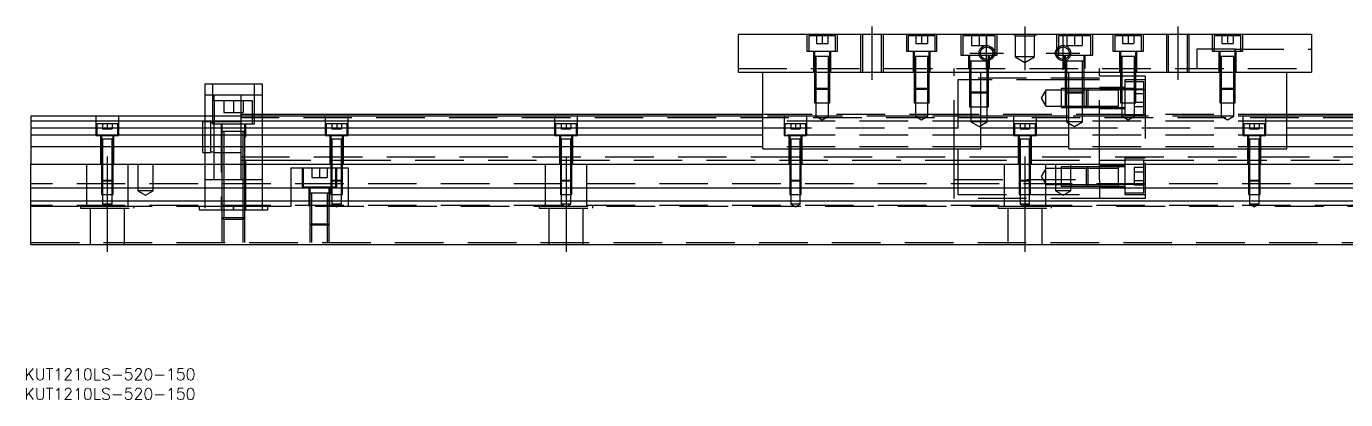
# Model space of a CAD drawing. Extents: x -12 to 700, y -263 to 102.
# Drawn here: x -1.2 to 343.9, y -263.2 to -165.6 of the extents above; entities that cross this region are included whole.
import ezdxf

# ---------------------------------------------------------------- set-up
doc = ezdxf.new("R2010")
doc.units = 0
doc.linetypes.add('CENTER', pattern=[50.8, 31.75, -6.35, 6.35, -6.35])
doc.linetypes.add('DASHED', pattern=[19.05, 12.7, -6.35])
doc.layers.get('0').update_dxf_attribs({"linetype": 'CONTINUOUS'})
doc.layers.add('CENTER', color=1, linetype='CENTER')
doc.styles.get("Standard").update_dxf_attribs({"font": 'txt.shx', "height": 3, "bigfont": 'bigfont.shx'})

# ---------------------------------------------------------------- blocks, each defined once
blk = doc.blocks.new('*U2')
at = {"color": 7, "linetype": 'CONTINUOUS'}
blk.add_text('KUT1210LS-520-150', height=3, dxfattribs=at).set_placement((-1.67, -263.16))
blk = doc.blocks.new('*U3')
at = {"color": 7, "linetype": 'CONTINUOUS'}
blk.add_text('KUT1210LS-520-150', height=3, dxfattribs=at).set_placement((-1.67, -258.05))

msp = doc.modelspace()

# ---------------------------------------------------------------- linework, layer by layer
at = {"color": 7, "linetype": 'CONTINUOUS'}
for p, q in [((185, -167.55), (335, -167.55)), ((185, -167.55), (185, -177.55)), ((335, -167.55), (335, -177.55)), ((185, -177.55), (335, -177.55)), ((191.5, -197.55), (191.5, -177.55)), ((248.5, -197.55), (248.5, -177.55)), ((271.5, -197.55), (271.5, -177.55)), ((328.5, -197.55), (328.5, -177.55)), ((45.5, -180.55), (45.5, -189.05)), ((45.5, -180.55), (60.5, -180.55)), ((60.5, -180.55), (60.5, -189.05)), ((191.5, -189.05), (0, -189.05)), ((0, -189.05), (0, -190.3)), ((191.5, -188.55), (60.5, -188.55)), ((271.5, -189.05), (248.5, -189.05)), ((465, -188.55), (328.5, -188.55)), ((520, -189.05), (328.5, -189.05)), ((191.5, -190.3), (0, -190.3)), ((0, -190.3), (0, -192.08)), ((0, -192.08), (191.5, -192.08)), ((0, -192.08), (0, -193.97)), ((271.5, -190.3), (248.5, -190.3)), ((248.5, -192.08), (271.5, -192.08)), ((520, -190.3), (328.5, -190.3)), ((328.5, -192.08), (520, -192.08)), ((191.5, -193.97), (0, -193.97)), ((0, -193.97), (0, -197.03)), ((271.5, -193.97), (248.5, -193.97)), ((520, -193.97), (328.5, -193.97)), ((0, -197.03), (0, -201.55)), ((191.5, -197.03), (0, -197.03)), ((191.5, -197.55), (248.5, -197.55)), ((271.5, -197.03), (248.5, -197.03)), ((271.5, -197.55), (328.5, -197.55)), ((520, -197.03), (328.5, -197.03)), ((0, -207.85), (0, -201.55)), ((0, -201.55), (520, -201.55)), ((520, -207.85), (0, -207.85)), ((0, -211.25), (0, -207.85)), ((520, -211.25), (0, -211.25)), ((0, -222.55), (0, -211.25)), ((0, -222.55), (520, -222.55))]:
    msp.add_line(p, q, dxfattribs=at)
at = {"color": 3, "linetype": 'DASHED'}
for p, q in [((203, -167.55), (203, -172.05)), ((210.5, -168.05), (203.5, -168.05)), ((203.5, -168.05), (203.5, -172.05)), ((205.5, -168.05), (205.5, -170.05)), ((207, -168.05), (207, -170.05)), ((208.5, -168.05), (208.5, -170.05)), ((210.5, -172.05), (210.5, -168.05)), ((211, -172.05), (211, -167.55)), ((217, -167.55), (217, -177.55)), ((217.5, -167.55), (217.5, -177.55)), ((222.5, -177.55), (222.5, -167.55)), ((223, -177.55), (223, -167.55)), ((229, -167.55), (229, -172.05)), ((236.5, -168.05), (229.5, -168.05)), ((229.5, -168.05), (229.5, -172.05)), ((231.5, -168.05), (231.5, -170.05)), ((233, -168.05), (233, -170.05)), ((234.5, -168.05), (234.5, -170.05)), ((236.5, -172.05), (236.5, -168.05)), ((237, -172.05), (237, -167.55)), ((243.25, -167.55), (243.25, -173.05)), ((252.25, -168.05), (243.75, -168.05)), ((243.75, -168.05), (243.75, -173.05)), ((246, -168.05), (246, -170.55)), ((248, -168.05), (248, -170.55)), ((250, -168.05), (250, -170.55)), ((252.25, -173.05), (252.25, -168.05)), ((252.75, -173.05), (252.75, -167.55)), ((257.5, -168.05), (257, -167.55)), ((257.5, -168.05), (257.5, -173.55)), ((257.5, -168.05), (262.5, -168.05)), ((262.5, -168.05), (263, -167.55)), ((262.5, -173.55), (262.5, -168.05)), ((268.25, -167.55), (268.25, -173.05)), ((277.25, -168.05), (268.75, -168.05)), ((268.75, -168.05), (268.75, -170.99)), ((271, -168.05), (271, -170.55)), ((273, -168.05), (273, -170.55)), ((275, -168.05), (275, -170.55)), ((277.25, -173.05), (277.25, -168.05)), ((277.75, -173.05), (277.75, -167.55)), ((283, -167.55), (283, -172.05)), ((290.5, -168.05), (283.5, -168.05)), ((283.5, -168.05), (283.5, -172.05)), ((285.5, -168.05), (285.5, -170.05)), ((287, -168.05), (287, -170.05)), ((288.5, -168.05), (288.5, -170.05)), ((290.5, -172.05), (290.5, -168.05)), ((291, -172.05), (291, -167.55)), ((297, -167.55), (297, -177.55)), ((297.5, -167.55), (297.5, -177.55)), ((302.5, -177.55), (302.5, -167.55)), ((303, -177.55), (303, -167.55)), ((309, -167.55), (309, -172.05)), ((316.5, -168.05), (309.5, -168.05)), ((309.5, -168.05), (309.5, -172.05)), ((311.5, -168.05), (311.5, -170.05)), ((313, -168.05), (313, -170.05)), ((314.5, -168.05), (314.5, -170.05)), ((316.5, -172.05), (316.5, -168.05)), ((317, -172.05), (317, -167.55)), ((203, -172.05), (211, -172.05)), ((204.75, -172.05), (204.75, -177.55)), ((205, -172.05), (205, -173.45)), ((205.5, -170.05), (207, -170.05)), ((207, -170.05), (208.5, -170.05)), ((209, -173.45), (209, -172.05)), ((209.25, -177.55), (209.25, -172.05)), ((229, -172.05), (237, -172.05)), ((230.75, -172.05), (230.75, -177.55)), ((231, -172.05), (231, -173.45)), ((231.5, -170.05), (233, -170.05)), ((233, -170.05), (234.5, -170.05)), ((235, -173.45), (235, -172.05)), ((235.25, -177.55), (235.25, -172.05)), ((246, -170.55), (248, -170.55)), ((248, -170.55), (250, -170.55)), ((268.75, -170.99), (268.75, -171.47)), ((268.75, -171.47), (268.75, -173.05)), ((271, -170.55), (273, -170.55)), ((273, -170.55), (275, -170.55)), ((283, -172.05), (291, -172.05)), ((284.75, -172.05), (284.75, -177.55)), ((285, -172.05), (285, -173.45)), ((285.5, -170.05), (287, -170.05)), ((287, -170.05), (288.5, -170.05)), ((289, -173.45), (289, -172.05)), ((289.25, -177.55), (289.25, -172.05)), ((305, -171.55), (305, -176.55)), ((315, -171.55), (305, -171.55)), ((309, -172.05), (317, -172.05)), ((310.75, -172.05), (310.75, -177.55)), ((311, -172.05), (311, -173.45)), ((311.5, -170.05), (313, -170.05)), ((313, -170.05), (314.5, -170.05)), ((315, -171.55), (335, -171.55)), ((315, -172.05), (315, -171.55)), ((315, -171.55), (315, -172.05)), ((315, -173.45), (315, -172.05)), ((315.25, -177.55), (315.25, -172.05)), ((205, -173.44), (205, -173.45)), ((209, -173.45), (205, -173.45)), ((205, -173.45), (205, -177.55)), ((205, -173.45), (205, -173.46)), ((205.35, -173.45), (205.35, -177.55)), ((208.65, -177.55), (208.65, -173.45)), ((209, -177.55), (209, -173.45)), ((231, -173.44), (231, -173.45)), ((231, -173.45), (231.22, -173.45)), ((231.22, -173.45), (231, -173.45)), ((231, -173.45), (231, -173.46)), ((231, -173.45), (231, -177.55)), ((234.78, -173.45), (231.22, -173.45)), ((231.35, -173.45), (231.35, -177.55)), ((234.65, -177.55), (234.65, -173.45)), ((234.78, -173.45), (235, -173.45)), ((235, -173.45), (234.78, -173.45)), ((235, -173.45), (235, -173.44)), ((235, -173.46), (235, -173.45)), ((235, -177.55), (235, -173.45)), ((243.25, -173.05), (252.75, -173.05)), ((245.25, -173.05), (245.25, -176.55)), ((245.5, -173.05), (245.5, -174.65)), ((245.5, -174.65), (245.76, -174.65)), ((245.76, -174.65), (245.5, -174.65)), ((245.5, -174.65), (245.5, -174.66)), ((245.5, -174.65), (245.5, -174.65)), ((245.5, -174.65), (245.5, -176.55)), ((250.01, -174.65), (245.76, -174.65)), ((245.9, -174.65), (245.9, -176.55)), ((250.24, -174.65), (250.01, -174.65)), ((250.1, -176.55), (250.1, -174.65)), ((250.24, -174.65), (250.5, -174.65)), ((250.5, -174.65), (250.24, -174.65)), ((250.5, -174.12), (250.5, -173.05)), ((250.5, -174.49), (250.5, -174.12)), ((250.5, -174.65), (250.5, -174.49)), ((250.5, -174.66), (250.5, -174.65)), ((250.5, -176.55), (250.5, -174.65)), ((250.5, -174.65), (250.5, -174.65)), ((250.75, -176.55), (250.75, -173.05)), ((262.5, -173.55), (257.5, -173.55)), ((257.5, -173.55), (260, -174.99)), ((260, -174.99), (262.5, -173.55)), ((268.25, -173.05), (277.75, -173.05)), ((270.25, -173.05), (270.25, -176.55)), ((270.5, -173.05), (270.5, -174.12)), ((270.5, -174.12), (270.5, -174.49)), ((270.5, -174.49), (270.5, -174.65)), ((270.5, -174.65), (270.76, -174.65)), ((270.76, -174.65), (270.5, -174.65)), ((270.5, -174.65), (270.5, -174.66)), ((270.5, -174.65), (270.5, -174.65)), ((270.5, -174.65), (270.5, -176.55)), ((275.24, -174.65), (270.76, -174.65)), ((270.9, -174.65), (270.9, -176.55)), ((275.1, -176.55), (275.1, -174.65)), ((275.24, -174.65), (275.5, -174.65)), ((275.5, -174.65), (275.24, -174.65)), ((275.5, -174.65), (275.5, -173.05)), ((275.5, -174.66), (275.5, -174.65)), ((275.5, -176.55), (275.5, -174.65)), ((275.5, -174.65), (275.5, -174.65)), ((275.75, -176.55), (275.75, -173.05)), ((285, -173.44), (285, -173.45)), ((285, -173.45), (285.22, -173.45)), ((285.22, -173.45), (285, -173.45)), ((285, -173.45), (285, -173.46)), ((285, -173.45), (285, -177.55)), ((288.78, -173.45), (285.22, -173.45)), ((285.35, -173.45), (285.35, -177.55)), ((288.65, -177.55), (288.65, -173.45)), ((288.78, -173.45), (289, -173.45)), ((289, -173.45), (288.78, -173.45)), ((289, -173.45), (289, -173.44)), ((289, -173.46), (289, -173.45)), ((289, -177.55), (289, -173.45)), ((311, -173.44), (311, -173.45)), ((311, -173.45), (311.22, -173.45)), ((311.22, -173.45), (311, -173.45)), ((311, -173.45), (311, -173.46)), ((311, -173.45), (311, -177.55)), ((314.78, -173.45), (311.22, -173.45)), ((311.35, -173.45), (311.35, -177.55)), ((314.65, -177.55), (314.65, -173.45)), ((314.78, -173.45), (315, -173.45)), ((315, -173.45), (314.78, -173.45)), ((315, -173.45), (315, -173.44)), ((315, -173.46), (315, -173.45)), ((315, -177.55), (315, -173.45)), ((185, -176.55), (335, -176.55)), ((205, -177.55), (205, -181.7)), ((205, -177.55), (205, -181.7)), ((205.35, -177.55), (205.35, -182.05)), ((208.65, -182.05), (208.65, -177.55)), ((209, -181.7), (209, -177.55)), ((209, -181.7), (209, -177.55)), ((231, -177.55), (231, -181.7)), ((231, -177.55), (231, -181.7)), ((231.35, -177.55), (231.35, -182.05)), ((234.65, -182.05), (234.65, -177.55)), ((235, -181.7), (235, -177.55)), ((235, -181.7), (235, -177.55)), ((241.5, -177.55), (241.5, -176.55)), ((241.5, -197.55), (241.5, -177.55)), ((279.5, -179.05), (241.5, -179.05)), ((245.5, -176.55), (245.5, -177.55)), ((245.5, -176.55), (245.5, -177.55)), ((245.5, -177.55), (245.5, -182.65)), ((245.5, -177.55), (245.5, -182.65)), ((245.9, -176.55), (245.9, -177.55)), ((245.9, -177.55), (245.9, -183.05)), ((250.1, -177.55), (250.1, -176.55)), ((250.1, -183.05), (250.1, -177.55)), ((250.5, -177.55), (250.5, -176.55)), ((250.5, -177.55), (250.5, -176.55)), ((250.5, -182.65), (250.5, -177.55)), ((250.5, -182.65), (250.5, -177.55)), ((270.5, -176.55), (270.5, -177.55)), ((270.5, -176.55), (270.5, -177.55)), ((270.5, -177.55), (270.5, -182.65)), ((270.5, -177.55), (270.5, -182.65)), ((270.9, -176.55), (270.9, -177.55)), ((270.9, -177.55), (270.9, -183.05)), ((275.1, -177.55), (275.1, -176.55)), ((275.1, -183.05), (275.1, -177.55)), ((275.5, -177.55), (275.5, -176.55)), ((275.5, -177.55), (275.5, -176.55)), ((275.5, -182.65), (275.5, -177.55)), ((275.5, -182.65), (275.5, -177.55)), ((279.5, -177.55), (279.5, -176.55)), ((279.5, -197.55), (279.5, -177.55)), ((285, -178.55), (279.5, -178.55)), ((285, -177.55), (285, -181.7)), ((285, -177.55), (285, -181.7)), ((285.35, -178.55), (285, -178.55)), ((285.35, -177.55), (285.35, -182.05)), ((288.65, -178.55), (285.35, -178.55)), ((288.65, -182.05), (288.65, -177.55)), ((289, -178.55), (288.65, -178.55)), ((289, -181.7), (289, -177.55)), ((289, -181.7), (289, -177.55)), ((291.5, -178.55), (289, -178.55)), ((291.5, -178.55), (291.5, -182.18)), ((311, -177.55), (311, -181.7)), ((311, -177.55), (311, -181.7)), ((311.35, -177.55), (311.35, -182.05)), ((314.65, -182.05), (314.65, -177.55)), ((315, -181.7), (315, -177.55)), ((315, -181.7), (315, -177.55)), ((47.5, -180.55), (47.5, -191.05)), ((58.5, -191.05), (58.5, -180.55)), ((205, -181.7), (209, -181.7)), ((205, -181.7), (205, -185.55)), ((205, -181.7), (205.35, -182.05)), ((208.65, -182.05), (205.35, -182.05)), ((205.35, -182.05), (205.35, -185.55)), ((208.65, -182.05), (209, -181.7)), ((208.65, -185.55), (208.65, -182.05)), ((209, -185.55), (209, -181.7)), ((231, -181.7), (235, -181.7)), ((231, -181.7), (231, -185.55)), ((231, -181.7), (231.35, -182.05)), ((234.65, -182.05), (231.35, -182.05)), ((231.35, -182.05), (231.35, -185.55)), ((234.65, -182.05), (235, -181.7)), ((234.65, -185.55), (234.65, -182.05)), ((235, -185.55), (235, -181.7)), ((242.5, -179.55), (242.5, -197.55)), ((245.5, -179.55), (242.5, -179.55)), ((245.9, -179.55), (245.5, -179.55)), ((245.5, -182.65), (248.5, -182.65)), ((245.5, -182.65), (245.5, -186.55)), ((245.5, -182.65), (245.9, -183.05)), ((248.5, -179.55), (245.9, -179.55)), ((250.1, -179.55), (248.5, -179.55)), ((248.5, -182.65), (250.5, -182.65)), ((250.5, -179.55), (250.1, -179.55)), ((250.1, -183.05), (250.5, -182.65)), ((270.5, -179.55), (250.5, -179.55)), ((250.5, -186.55), (250.5, -182.65)), ((265.5, -182.2), (264.29, -184.3)), ((265.5, -186.4), (265.5, -182.2)), ((269.5, -182.2), (265.5, -182.2)), ((269.5, -181.8), (269.5, -186.8)), ((270.5, -181.8), (269.5, -181.8)), ((276.1, -182.2), (269.5, -182.2)), ((270.9, -179.55), (270.5, -179.55)), ((270.9, -181.8), (270.5, -181.8)), ((270.5, -182.65), (271.5, -182.65)), ((270.5, -182.65), (270.5, -186.55)), ((270.5, -182.65), (270.9, -183.05)), ((271.5, -179.55), (270.9, -179.55)), ((271.5, -181.8), (270.9, -181.8)), ((275.1, -179.55), (271.5, -179.55)), ((275.1, -181.8), (271.5, -181.8)), ((271.5, -182.65), (275.5, -182.65)), ((275.5, -179.55), (275.1, -179.55)), ((275.5, -181.8), (275.1, -181.8)), ((275.1, -183.05), (275.5, -182.65)), ((279.5, -179.55), (275.5, -179.55)), ((276.5, -181.8), (275.5, -181.8)), ((275.5, -186.55), (275.5, -182.65)), ((276.5, -181.8), (276.1, -182.2)), ((276.1, -186.4), (276.1, -182.2)), ((279.5, -182.2), (276.1, -182.2)), ((276.5, -181.8), (276.5, -186.8)), ((279.5, -181.8), (276.5, -181.8)), ((279.5, -181.8), (276.5, -181.8)), ((286.1, -181.55), (279.5, -181.55)), ((284.5, -181.8), (279.5, -181.8)), ((285, -182.18), (279.5, -182.18)), ((284.5, -182.2), (279.5, -182.2)), ((284.5, -182.2), (284.5, -181.8)), ((284.5, -182.06), (284.5, -181.8)), ((284.5, -181.8), (284.5, -182.06)), ((284.5, -182.06), (284.5, -181.8)), ((285, -181.8), (284.5, -181.8)), ((284.5, -184.15), (284.5, -182.06)), ((285, -181.7), (289, -181.7)), ((285, -181.7), (285, -185.55)), ((285, -181.7), (285.35, -182.05)), ((285.1, -181.8), (285, -181.8)), ((289, -182.18), (285, -182.18)), ((285.35, -181.8), (285.1, -181.8)), ((286.1, -181.8), (285.35, -181.8)), ((288.65, -182.05), (285.35, -182.05)), ((285.35, -182.05), (285.35, -185.55)), ((286.1, -179.55), (286.1, -189.05)), ((291.5, -179.55), (286.1, -179.55)), ((288.65, -180.05), (286.1, -180.05)), ((288.6, -181.99), (288.6, -183.15)), ((291.1, -181.99), (288.6, -181.99)), ((289, -180.05), (288.65, -180.05)), ((288.65, -182.05), (289, -181.7)), ((288.65, -185.55), (288.65, -182.05)), ((291.1, -180.05), (289, -180.05)), ((289, -185.55), (289, -181.7)), ((291.5, -182.18), (289, -182.18)), ((291.1, -188.55), (291.1, -180.05)), ((291.5, -182.18), (291.5, -207.85)), ((311, -181.7), (315, -181.7)), ((311, -181.7), (311, -185.55)), ((311, -181.7), (311.35, -182.05)), ((314.65, -182.05), (311.35, -182.05)), ((311.35, -182.05), (311.35, -185.55)), ((314.65, -182.05), (315, -181.7)), ((314.65, -185.55), (314.65, -182.05)), ((315, -185.55), (315, -181.7)), ((48, -183.55), (45.5, -183.55)), ((48, -185.05), (48, -183.55)), ((55, -183.55), (48, -183.55)), ((58, -185.05), (48, -185.05)), ((48, -185.05), (48, -189.05)), ((50.5, -185.05), (50.5, -188.05)), ((53, -185.05), (53, -188.05)), ((55, -185.05), (55, -183.55)), ((60.5, -183.55), (55, -183.55)), ((55, -189.05), (55, -185.05)), ((55.5, -185.05), (55.5, -188.05)), ((58, -189.05), (58, -185.05)), ((205, -185.55), (209, -185.55)), ((205.35, -185.55), (205.35, -189.05)), ((208.65, -189.05), (208.65, -185.55)), ((231, -185.55), (235, -185.55)), ((231.35, -185.55), (231.35, -189.05)), ((234.65, -189.05), (234.65, -185.55)), ((248.5, -183.05), (245.9, -183.05)), ((245.9, -183.05), (245.9, -186.55)), ((250.1, -183.05), (248.5, -183.05)), ((250.1, -186.55), (250.1, -183.05)), ((264.29, -184.3), (265.5, -186.4)), ((271.5, -183.05), (270.9, -183.05)), ((270.9, -183.05), (270.9, -186.55)), ((275.1, -183.05), (271.5, -183.05)), ((275.1, -186.55), (275.1, -183.05)), ((284.5, -186.54), (284.5, -184.15)), ((285, -185.55), (289, -185.55)), ((285.35, -185.55), (285.35, -189.05)), ((288.6, -183.15), (288.6, -185.45)), ((291.1, -183.15), (288.6, -183.15)), ((288.6, -185.45), (288.6, -186.61)), ((291.1, -185.45), (288.6, -185.45)), ((288.65, -189.05), (288.65, -185.55)), ((311, -185.55), (315, -185.55)), ((311.35, -185.55), (311.35, -189.05)), ((314.65, -189.05), (314.65, -185.55)), ((17, -189.05), (17, -194.05)), ((23, -194.05), (23, -189.05)), ((45.5, -189.05), (45.5, -201.55)), ((48, -189.05), (48, -191.05)), ((50.5, -188.05), (53, -188.05)), ((53, -188.05), (55.5, -188.05)), ((58, -188.55), (55, -188.55)), ((55, -191.05), (55, -189.05)), ((465, -189.43), (55, -189.43)), ((60.5, -188.55), (58, -188.55)), ((58, -191.05), (58, -189.05)), ((60.5, -189.05), (60.5, -201.55)), ((77, -189.05), (77, -194.05)), ((83, -194.05), (83, -189.05)), ((137, -189.05), (137, -194.05)), ((143, -194.05), (143, -189.05)), ((242.5, -188.55), (191.5, -188.55)), ((205.35, -189.05), (191.5, -189.05)), ((197, -189.05), (197, -194.05)), ((203, -194.05), (203, -189.05)), ((208.65, -189.05), (205.35, -189.05)), ((205.35, -189.05), (207, -190)), ((207, -190), (208.65, -189.05)), ((231.35, -189.05), (208.65, -189.05)), ((234.65, -189.05), (231.35, -189.05)), ((231.35, -189.05), (233, -190)), ((233, -190), (234.65, -189.05)), ((248.5, -189.05), (234.65, -189.05)), ((286.1, -188.55), (242.5, -188.55)), ((245.5, -186.55), (250.5, -186.55)), ((245.9, -186.55), (245.9, -190.55)), ((250.1, -190.55), (250.1, -186.55)), ((257, -189.05), (257, -194.05)), ((263, -194.05), (263, -189.05)), ((265.5, -186.4), (269.5, -186.4)), ((269.5, -186.4), (276.1, -186.4)), ((269.5, -186.8), (276.5, -186.8)), ((270.5, -186.55), (275.5, -186.55)), ((270.9, -186.55), (270.9, -190.55)), ((285.35, -189.05), (271.5, -189.05)), ((275.1, -190.55), (275.1, -186.55)), ((276.1, -186.4), (276.5, -186.8)), ((276.1, -186.4), (279.5, -186.4)), ((276.5, -186.8), (279.5, -186.8)), ((276.5, -186.8), (279.5, -186.8)), ((279.5, -186.4), (284.5, -186.4)), ((279.5, -186.8), (284.5, -186.8)), ((279.5, -187.05), (286.1, -187.05)), ((284.5, -186.8), (284.5, -186.4)), ((284.5, -186.8), (284.5, -186.54)), ((284.5, -186.8), (286.1, -186.8)), ((288.65, -189.05), (285.35, -189.05)), ((285.35, -189.05), (287, -190)), ((286.1, -188.55), (291.1, -188.55)), ((287, -190), (288.65, -189.05)), ((291.1, -186.61), (288.6, -186.61)), ((311.35, -189.05), (288.65, -189.05)), ((291.5, -188.55), (291.1, -188.55)), ((328.5, -188.55), (291.5, -188.55)), ((314.65, -189.05), (311.35, -189.05)), ((311.35, -189.05), (313, -190)), ((313, -190), (314.65, -189.05)), ((328.5, -189.05), (314.65, -189.05)), ((317, -189.05), (317, -194.05)), ((323, -194.05), (323, -189.05)), ((22.75, -191.05), (17.25, -191.05)), ((17.25, -191.05), (17.25, -194.05)), ((18.75, -191.05), (18.75, -192.35)), ((18.75, -192.35), (20, -192.35)), ((20, -191.05), (20, -192.35)), ((20, -192.35), (21.25, -192.35)), ((21.25, -191.05), (21.25, -192.35)), ((22.75, -194.05), (22.75, -191.05)), ((45, -194.55), (45, -190.55)), ((45.5, -190.55), (45, -190.55)), ((47.1, -190.55), (45.5, -190.55)), ((47.1, -194.55), (47.1, -190.55)), ((48, -190.75), (47.1, -190.75)), ((47.5, -191.05), (58.5, -191.05)), ((55, -190.55), (48, -190.55)), ((48, -194.55), (48, -191.05)), ((49.75, -191.05), (49.75, -213.55)), ((50, -191.05), (50, -193.05)), ((50, -193.04), (50, -193.05)), ((50, -193.05), (50.35, -193.05)), ((50.35, -193.05), (50, -193.05)), ((50, -193.05), (50, -201.55)), ((50, -193.05), (50, -193.06)), ((55.65, -193.05), (50.35, -193.05)), ((50.5, -193.05), (50.5, -201.55)), ((55, -193.05), (55, -191.05)), ((55, -194.55), (55, -193.05)), ((55.5, -201.55), (55.5, -193.05)), ((55.65, -193.05), (56, -193.05)), ((56, -193.05), (55.65, -193.05)), ((56, -193.05), (56, -191.05)), ((56, -193.05), (56, -193.04)), ((56, -201.55), (56, -193.05)), ((56, -193.06), (56, -193.05)), ((56.25, -213.55), (56.25, -191.05)), ((82.75, -191.05), (77.25, -191.05)), ((77.25, -191.05), (77.25, -194.05)), ((78.75, -191.05), (78.75, -192.35)), ((78.75, -192.35), (80, -192.35)), ((80, -191.05), (80, -192.35)), ((80, -192.35), (81.25, -192.35)), ((81.25, -191.05), (81.25, -192.35)), ((82.75, -194.05), (82.75, -191.05)), ((142.75, -191.05), (137.25, -191.05)), ((137.25, -191.05), (137.25, -194.05)), ((138.75, -191.05), (138.75, -192.35)), ((138.75, -192.35), (140, -192.35)), ((140, -191.05), (140, -192.35)), ((140, -192.35), (141.25, -192.35)), ((141.25, -191.05), (141.25, -192.35)), ((142.75, -194.05), (142.75, -191.05)), ((248.5, -190.3), (191.5, -190.3)), ((191.5, -192.08), (248.5, -192.08)), ((202.75, -191.05), (197.25, -191.05)), ((197.25, -191.05), (197.25, -194.05)), ((198.75, -191.05), (198.75, -192.35)), ((198.75, -192.35), (200, -192.35)), ((200, -191.05), (200, -192.35)), ((200, -192.35), (201.25, -192.35)), ((201.25, -191.05), (201.25, -192.35)), ((202.75, -194.05), (202.75, -191.05)), ((250.1, -190.55), (245.9, -190.55)), ((245.9, -190.55), (248, -191.76)), ((248, -191.76), (250.1, -190.55)), ((262.75, -191.05), (257.25, -191.05)), ((257.25, -191.05), (257.25, -194.05)), ((258.75, -191.05), (258.75, -192.35)), ((258.75, -192.35), (260, -192.35)), ((260, -191.05), (260, -192.35)), ((260, -192.35), (261.25, -192.35)), ((261.25, -191.05), (261.25, -192.35)), ((262.75, -194.05), (262.75, -191.05)), ((275.1, -190.55), (270.9, -190.55)), ((270.9, -190.55), (273, -191.76)), ((328.5, -190.3), (271.5, -190.3)), ((271.5, -192.08), (328.5, -192.08)), ((273, -191.76), (275.1, -190.55)), ((322.75, -191.05), (317.25, -191.05)), ((317.25, -191.05), (317.25, -194.05)), ((318.75, -191.05), (318.75, -192.35)), ((318.75, -192.35), (320, -192.35)), ((320, -191.05), (320, -192.35)), ((320, -192.35), (321.25, -192.35)), ((321.25, -191.05), (321.25, -192.35)), ((322.75, -194.05), (322.75, -191.05)), ((17, -194.05), (23, -194.05)), ((18.25, -194.05), (18.25, -201.55)), ((18.5, -194.05), (18.5, -195.05)), ((18.5, -195.04), (18.5, -195.05)), ((21.5, -195.05), (18.5, -195.05)), ((18.5, -195.05), (18.5, -195.06)), ((18.5, -195.05), (18.5, -201.55)), ((18.75, -195.05), (18.75, -201.55)), ((21.25, -201.55), (21.25, -195.05)), ((21.5, -195.05), (21.5, -194.05)), ((21.5, -201.55), (21.5, -195.05)), ((21.75, -201.55), (21.75, -194.05)), ((45, -198.55), (45, -194.55)), ((47.1, -198.55), (47.1, -194.55)), ((48, -201.55), (48, -194.55)), ((55, -201.55), (55, -194.55)), ((77, -194.05), (83, -194.05)), ((78.25, -194.05), (78.25, -201.55)), ((78.5, -194.05), (78.5, -195.05)), ((78.5, -195.04), (78.5, -195.05)), ((81.5, -195.05), (78.5, -195.05)), ((78.5, -195.05), (78.5, -195.06)), ((78.5, -195.05), (78.5, -201.55)), ((78.75, -195.05), (78.75, -201.55)), ((81.25, -201.55), (81.25, -195.05)), ((81.5, -195.05), (81.5, -194.05)), ((81.5, -201.55), (81.5, -195.05)), ((81.75, -201.55), (81.75, -194.05)), ((137, -194.05), (143, -194.05)), ((138.25, -194.05), (138.25, -201.55)), ((138.5, -194.05), (138.5, -195.05)), ((138.5, -195.04), (138.5, -195.05)), ((141.5, -195.05), (138.5, -195.05)), ((138.5, -195.05), (138.5, -195.06)), ((138.5, -195.05), (138.5, -201.55)), ((138.75, -195.05), (138.75, -201.55)), ((141.25, -201.55), (141.25, -195.05)), ((141.5, -195.05), (141.5, -194.05)), ((141.5, -201.55), (141.5, -195.05)), ((141.75, -201.55), (141.75, -194.05)), ((248.5, -193.97), (191.5, -193.97)), ((197, -194.05), (203, -194.05)), ((198.25, -194.05), (198.25, -201.55)), ((198.5, -194.05), (198.5, -195.05)), ((198.5, -195.04), (198.5, -195.05)), ((201.5, -195.05), (198.5, -195.05)), ((198.5, -195.05), (198.5, -195.06)), ((198.5, -195.05), (198.5, -201.55)), ((198.75, -195.05), (198.75, -201.55)), ((201.25, -201.55), (201.25, -195.05)), ((201.5, -195.05), (201.5, -194.05)), ((201.5, -201.55), (201.5, -195.05)), ((201.75, -201.55), (201.75, -194.05)), ((257, -194.05), (263, -194.05)), ((258.25, -194.05), (258.25, -201.55)), ((258.5, -194.05), (258.5, -195.05)), ((258.5, -195.04), (258.5, -195.05)), ((261.5, -195.05), (258.5, -195.05)), ((258.5, -195.05), (258.5, -195.06)), ((258.5, -195.05), (258.5, -201.55)), ((258.75, -195.05), (258.75, -201.55)), ((261.25, -201.55), (261.25, -195.05)), ((261.5, -195.05), (261.5, -194.05)), ((261.5, -201.55), (261.5, -195.05)), ((261.75, -201.55), (261.75, -194.05)), ((328.5, -193.97), (271.5, -193.97)), ((317, -194.05), (323, -194.05)), ((318.25, -194.05), (318.25, -201.55)), ((318.5, -194.05), (318.5, -195.05)), ((318.5, -195.04), (318.5, -195.05)), ((321.5, -195.05), (318.5, -195.05)), ((318.5, -195.05), (318.5, -195.06)), ((318.5, -195.05), (318.5, -201.55)), ((318.75, -195.05), (318.75, -201.55)), ((321.25, -201.55), (321.25, -195.05)), ((321.5, -195.05), (321.5, -194.05)), ((321.5, -201.55), (321.5, -195.05)), ((321.75, -201.55), (321.75, -194.05)), ((45, -198.55), (45.5, -198.55)), ((45.5, -198.55), (47.1, -198.55)), ((47.1, -198.35), (48, -198.35)), ((48, -198.55), (50, -198.55)), ((50, -198.55), (50.5, -198.55)), ((50.5, -198.55), (55, -198.55)), ((55, -199.68), (465, -199.68)), ((248.5, -197.03), (191.5, -197.03)), ((241.5, -201.55), (241.5, -197.55)), ((242.5, -197.55), (242.5, -201.55)), ((328.5, -197.03), (271.5, -197.03)), ((279.5, -201.55), (279.5, -197.55)), ((286.1, -200.05), (286.1, -209.55)), ((291.5, -200.05), (286.1, -200.05)), ((14.64, -212.55), (14.64, -201.55)), ((18.5, -201.55), (18.5, -205.8)), ((18.5, -201.55), (18.5, -205.8)), ((18.75, -201.55), (18.75, -206.05)), ((21.25, -206.05), (21.25, -201.55)), ((21.5, -205.8), (21.5, -201.55)), ((21.5, -205.8), (21.5, -201.55)), ((25.36, -201.55), (25.36, -212.55)), ((28, -201.55), (28, -208.55)), ((32, -208.55), (32, -201.55)), ((45.5, -201.55), (45.5, -207.85)), ((48, -205.55), (48, -201.55)), ((50, -201.55), (50, -207.85)), ((50.5, -201.55), (50.5, -207.85)), ((55, -200.55), (55.5, -200.55)), ((55, -205.55), (55, -201.55)), ((55.5, -200.55), (56, -200.55)), ((55.5, -207.85), (55.5, -201.55)), ((56, -200.55), (60.5, -200.55)), ((56, -207.85), (56, -201.55)), ((60.5, -200.55), (78.5, -200.55)), ((60.5, -201.55), (60.5, -207.85)), ((68, -202.55), (68, -207.85)), ((68, -202.55), (78.5, -202.55)), ((71, -202.55), (71, -207.55)), ((71.25, -202.55), (71.25, -207.55)), ((73.5, -202.55), (73.5, -205.05)), ((75.5, -202.55), (75.5, -205.05)), ((77.5, -202.55), (77.5, -205.05)), ((78.5, -200.55), (78.75, -200.55)), ((78.5, -201.55), (78.5, -205.8)), ((78.5, -201.55), (78.5, -205.8)), ((78.5, -202.55), (78.75, -202.55)), ((78.75, -200.55), (81.25, -200.55)), ((78.75, -201.55), (78.75, -206.05)), ((78.75, -202.55), (81.25, -202.55)), ((79.75, -206.05), (79.75, -202.55)), ((80, -207.55), (80, -202.55)), ((81.25, -200.55), (81.5, -200.55)), ((81.25, -206.05), (81.25, -201.55)), ((81.25, -202.55), (81.5, -202.55)), ((81.5, -200.55), (241.5, -200.55)), ((81.5, -205.8), (81.5, -201.55)), ((81.5, -205.8), (81.5, -201.55)), ((81.5, -202.55), (83, -202.55)), ((83, -202.55), (83, -207.85)), ((134.64, -212.55), (134.64, -201.55)), ((138.5, -201.55), (138.5, -205.8)), ((138.5, -201.55), (138.5, -205.8)), ((138.75, -201.55), (138.75, -206.05)), ((141.25, -206.05), (141.25, -201.55)), ((141.5, -205.8), (141.5, -201.55)), ((141.5, -205.8), (141.5, -201.55)), ((145.36, -201.55), (145.36, -212.55)), ((198.5, -201.55), (198.5, -205.8)), ((198.5, -201.55), (198.5, -205.8)), ((198.75, -201.55), (198.75, -206.05)), ((201.25, -206.05), (201.25, -201.55)), ((201.5, -205.8), (201.5, -201.55)), ((201.5, -205.8), (201.5, -201.55)), ((241.5, -200.55), (242.5, -200.55)), ((241.5, -205.55), (241.5, -201.55)), ((242.5, -200.55), (279.5, -200.55)), ((242.5, -200.55), (279.5, -200.55)), ((242.5, -201.55), (242.5, -207.85)), ((254.64, -212.55), (254.64, -201.55)), ((258.5, -201.55), (258.5, -205.8)), ((258.5, -201.55), (258.5, -205.8)), ((258.75, -201.55), (258.75, -206.05)), ((261.25, -206.05), (261.25, -201.55)), ((261.5, -205.8), (261.5, -201.55)), ((261.5, -205.8), (261.5, -201.55)), ((265.5, -202.7), (264.29, -204.8)), ((265.36, -201.55), (265.36, -212.55)), ((265.5, -206.9), (265.5, -202.7)), ((269.5, -202.7), (265.5, -202.7)), ((268, -201.55), (268, -208.55)), ((269.5, -202.3), (269.5, -207.3)), ((276.5, -202.3), (269.5, -202.3)), ((276.1, -202.7), (269.5, -202.7)), ((272, -208.55), (272, -201.55)), ((276.5, -202.3), (276.1, -202.7)), ((276.1, -206.9), (276.1, -202.7)), ((279.5, -202.7), (276.1, -202.7)), ((276.5, -202.3), (276.5, -207.3)), ((279.5, -202.3), (276.5, -202.3)), ((279.5, -202.3), (276.5, -202.3)), ((279.5, -200.55), (286.1, -200.55)), ((279.5, -200.55), (286.1, -200.55)), ((279.5, -205.55), (279.5, -201.55)), ((286.1, -202.05), (279.5, -202.05)), ((284.5, -202.3), (279.5, -202.3)), ((284.5, -202.7), (279.5, -202.7)), ((284.5, -202.7), (284.5, -202.3)), ((284.5, -202.56), (284.5, -202.3)), ((284.5, -202.3), (284.5, -202.56)), ((284.5, -202.56), (284.5, -202.3)), ((286.1, -202.3), (284.5, -202.3)), ((284.5, -204.65), (284.5, -202.56)), ((288.5, -200.55), (286.1, -200.55)), ((288.75, -200.55), (288.5, -200.55)), ((288.6, -202.49), (288.6, -203.65)), ((291.1, -202.49), (288.6, -202.49)), ((291.1, -200.55), (288.75, -200.55)), ((291.1, -201.55), (291.1, -200.55)), ((291.1, -200.55), (291.25, -200.55)), ((291.1, -200.55), (291.25, -200.55)), ((291.1, -206.05), (291.1, -201.55)), ((291.25, -200.55), (291.5, -200.55)), ((291.25, -200.55), (291.5, -200.55)), ((291.5, -200.55), (465, -200.55)), ((318.5, -201.55), (318.5, -205.8)), ((318.5, -201.55), (318.5, -205.8)), ((318.75, -201.55), (318.75, -206.05)), ((321.25, -206.05), (321.25, -201.55)), ((321.5, -205.8), (321.5, -201.55)), ((321.5, -205.8), (321.5, -201.55)), ((520, -206.7), (0, -206.7)), ((18.5, -205.8), (21.5, -205.8)), ((18.5, -205.8), (18.5, -207.85)), ((18.5, -205.8), (18.75, -206.05)), ((21.25, -206.05), (18.75, -206.05)), ((18.75, -206.05), (18.75, -209.55)), ((21.25, -206.05), (21.5, -205.8)), ((21.25, -209.55), (21.25, -206.05)), ((21.5, -207.85), (21.5, -205.8)), ((45.5, -205.55), (48, -205.55)), ((48, -205.55), (50, -205.55)), ((50, -205.55), (50.5, -205.55)), ((50.5, -205.55), (55, -205.55)), ((55, -205.55), (60.5, -205.55)), ((73.5, -205.05), (75.5, -205.05)), ((75.5, -205.05), (77.5, -205.05)), ((78.5, -205.8), (81.5, -205.8)), ((78.5, -205.8), (78.5, -207.85)), ((78.5, -205.8), (78.75, -206.05)), ((81.25, -206.05), (78.75, -206.05)), ((78.75, -206.05), (78.75, -209.55)), ((79.75, -207.55), (79.75, -206.05)), ((81.25, -206.05), (81.5, -205.8)), ((81.25, -209.55), (81.25, -206.05)), ((81.5, -207.85), (81.5, -205.8)), ((138.5, -205.8), (141.5, -205.8)), ((138.5, -205.8), (138.5, -207.85)), ((138.5, -205.8), (138.75, -206.05)), ((141.25, -206.05), (138.75, -206.05)), ((138.75, -206.05), (138.75, -209.55)), ((141.25, -206.05), (141.5, -205.8)), ((141.25, -209.55), (141.25, -206.05)), ((141.5, -207.85), (141.5, -205.8)), ((198.5, -205.8), (201.5, -205.8)), ((198.5, -205.8), (198.5, -207.85)), ((198.5, -205.8), (198.75, -206.05)), ((201.25, -206.05), (198.75, -206.05)), ((198.75, -206.05), (198.75, -209.55)), ((201.25, -206.05), (201.5, -205.8)), ((201.25, -209.55), (201.25, -206.05)), ((201.5, -207.85), (201.5, -205.8)), ((241.5, -207.85), (241.5, -205.55)), ((241.5, -205.55), (279.5, -205.55)), ((258.5, -205.8), (261.5, -205.8)), ((258.5, -205.8), (258.5, -207.85)), ((258.5, -205.8), (258.75, -206.05)), ((261.25, -206.05), (258.75, -206.05)), ((258.75, -206.05), (258.75, -209.55)), ((261.25, -206.05), (261.5, -205.8)), ((261.25, -209.55), (261.25, -206.05)), ((261.5, -207.85), (261.5, -205.8)), ((264.29, -204.8), (265.5, -206.9)), ((265.5, -206.9), (269.5, -206.9)), ((269.5, -206.9), (276.1, -206.9)), ((276.1, -206.9), (279.5, -206.9)), ((276.1, -206.9), (276.5, -207.3)), ((279.5, -205.55), (279.5, -207.85)), ((279.5, -206.9), (284.5, -206.9)), ((288.5, -206.92), (279.5, -206.92)), ((284.5, -207.04), (284.5, -204.65)), ((284.5, -207.3), (284.5, -206.9)), ((291.5, -206.92), (288.5, -206.92)), ((291.1, -203.65), (288.6, -203.65)), ((288.6, -203.65), (288.6, -205.95)), ((291.1, -205.95), (288.6, -205.95)), ((288.6, -205.95), (288.6, -207.11)), ((291.1, -207.85), (291.1, -206.05)), ((318.5, -205.8), (321.5, -205.8)), ((318.5, -205.8), (318.5, -207.85)), ((318.5, -205.8), (318.75, -206.05)), ((321.25, -206.05), (318.75, -206.05)), ((318.75, -206.05), (318.75, -209.55)), ((321.25, -206.05), (321.5, -205.8)), ((321.25, -209.55), (321.25, -206.05)), ((321.5, -207.85), (321.5, -205.8)), ((18.5, -207.85), (18.5, -209.55)), ((18.5, -209.55), (21.5, -209.55)), ((18.75, -209.55), (18.75, -212.05)), ((21.25, -212.05), (21.25, -209.55)), ((21.5, -209.55), (21.5, -207.85)), ((32, -208.55), (28, -208.55)), ((28, -208.55), (30, -209.7)), ((30, -209.7), (32, -208.55)), ((45.5, -207.85), (45.5, -211.25)), ((50, -207.85), (50, -211.25)), ((50.5, -207.85), (50.5, -211.25)), ((55.5, -211.25), (55.5, -207.85)), ((56, -211.25), (56, -207.85)), ((60.5, -207.85), (60.5, -211.25)), ((68, -207.85), (68, -211.25)), ((71, -207.55), (80, -207.55)), ((72.75, -207.55), (72.75, -212.55)), ((73, -207.55), (73, -207.85)), ((73, -207.85), (73, -209.15)), ((73, -209.15), (73.26, -209.15)), ((73.26, -209.15), (73, -209.15)), ((73, -209.15), (73, -209.15)), ((73, -209.15), (73, -211.25)), ((73, -209.15), (73, -209.16)), ((77.74, -209.15), (73.26, -209.15)), ((73.4, -209.15), (73.4, -211.25)), ((77.6, -211.25), (77.6, -209.15)), ((77.74, -209.15), (78, -209.15)), ((78, -209.15), (77.74, -209.15)), ((78, -207.85), (78, -207.55)), ((78, -209.15), (78, -207.85)), ((78, -211.25), (78, -209.15)), ((78, -209.15), (78, -209.15)), ((78, -209.16), (78, -209.15)), ((78.25, -212.55), (78.25, -207.55)), ((78.5, -207.85), (78.5, -209.55)), ((78.5, -209.55), (81.5, -209.55)), ((78.75, -209.55), (78.75, -212.05)), ((81.25, -212.05), (81.25, -209.55)), ((81.5, -209.55), (81.5, -207.85)), ((83, -207.85), (83, -211.25)), ((138.5, -207.85), (138.5, -209.55)), ((138.5, -209.55), (141.5, -209.55)), ((138.75, -209.55), (138.75, -212.05)), ((141.25, -212.05), (141.25, -209.55)), ((141.5, -209.55), (141.5, -207.85)), ((198.5, -207.85), (198.5, -209.55)), ((198.5, -209.55), (201.5, -209.55)), ((198.75, -209.55), (198.75, -212.05)), ((201.25, -212.05), (201.25, -209.55)), ((201.5, -209.55), (201.5, -207.85)), ((279.5, -207.83), (241.5, -207.83)), ((241.5, -210.55), (241.5, -207.85)), ((242.5, -207.85), (242.5, -209.55)), ((242.5, -209.55), (279.5, -209.55)), ((258.5, -207.85), (258.5, -209.55)), ((258.5, -209.55), (261.5, -209.55)), ((258.75, -209.55), (258.75, -212.05)), ((261.25, -212.05), (261.25, -209.55)), ((261.5, -209.55), (261.5, -207.85)), ((272, -208.55), (268, -208.55)), ((268, -208.55), (270, -209.7)), ((269.5, -207.3), (276.5, -207.3)), ((270, -209.7), (272, -208.55)), ((276.5, -207.3), (279.5, -207.3)), ((276.5, -207.3), (279.5, -207.3)), ((279.5, -207.3), (284.5, -207.3)), ((279.5, -207.55), (286.1, -207.55)), ((279.5, -207.85), (279.5, -210.55)), ((284.5, -207.3), (284.5, -207.04)), ((284.5, -207.3), (284.5, -207.3)), ((284.5, -207.3), (284.5, -207.3)), ((284.5, -207.3), (286.1, -207.3)), ((286.1, -209.05), (288.5, -209.05)), ((286.1, -209.55), (291.5, -209.55)), ((288.5, -209.05), (291.1, -209.05)), ((291.1, -207.11), (288.6, -207.11)), ((291.1, -209.05), (291.1, -207.85)), ((291.5, -207.85), (291.5, -210.55)), ((318.5, -207.85), (318.5, -209.55)), ((318.5, -209.55), (321.5, -209.55)), ((318.75, -209.55), (318.75, -212.05)), ((321.25, -212.05), (321.25, -209.55)), ((321.5, -209.55), (321.5, -207.85)), ((520, -212.4), (0, -212.4)), ((0, -212.55), (44.64, -212.55)), ((13, -212.55), (27, -212.55)), ((13, -212.55), (13, -213.05)), ((13, -213.05), (27, -213.05)), ((15.5, -213.05), (15.5, -222.55)), ((21.25, -212.05), (18.75, -212.05)), ((18.75, -212.05), (20, -212.77)), ((20, -212.77), (21.25, -212.05)), ((24.5, -222.55), (24.5, -213.05)), ((27, -213.05), (27, -212.55)), ((44, -212.55), (44, -213.55)), ((44, -213.55), (53, -213.55)), ((44.64, -212.55), (55.36, -212.55)), ((45.5, -211.25), (45.5, -212.55)), ((45.5, -212.55), (45.5, -213.05)), ((50, -211.25), (50, -212.55)), ((50, -212.55), (50, -213.55)), ((50, -213.55), (50, -215.55)), ((50, -213.55), (50, -215.55)), ((50.5, -211.25), (50.5, -212.55)), ((50.5, -212.55), (50.5, -213.55)), ((50.5, -213.55), (50.5, -216.05)), ((53, -212.55), (53, -213.55)), ((53, -213.55), (53, -212.55)), ((53, -213.55), (62, -213.55)), ((55.36, -212.55), (314.64, -212.55)), ((55.5, -212.55), (55.5, -211.25)), ((55.5, -213.55), (55.5, -212.55)), ((55.5, -216.05), (55.5, -213.55)), ((56, -212.55), (56, -211.25)), ((56, -213.55), (56, -212.55)), ((56, -215.55), (56, -213.55)), ((56, -215.55), (56, -213.55)), ((60.5, -211.25), (60.5, -213.55)), ((62, -213.55), (62, -212.55)), ((68, -211.25), (68, -212.55)), ((73, -211.25), (73, -212.55)), ((73, -212.55), (73, -217.15)), ((73, -212.55), (73, -217.15)), ((73.4, -211.25), (73.4, -212.55)), ((73.4, -212.55), (73.4, -217.55)), ((77.6, -212.55), (77.6, -211.25)), ((77.6, -217.55), (77.6, -212.55)), ((78, -212.55), (78, -211.25)), ((78, -217.15), (78, -212.55)), ((78, -217.15), (78, -212.55)), ((81.25, -212.05), (78.75, -212.05)), ((78.75, -212.05), (80, -212.77)), ((80, -212.77), (81.25, -212.05)), ((83, -211.25), (83, -212.55)), ((133, -212.55), (147, -212.55)), ((133, -212.55), (133, -213.05)), ((133, -213.05), (147, -213.05)), ((135.5, -213.05), (135.5, -222.55)), ((141.25, -212.05), (138.75, -212.05)), ((138.75, -212.05), (140, -212.77)), ((140, -212.77), (141.25, -212.05)), ((144.5, -222.55), (144.5, -213.05)), ((147, -213.05), (147, -212.55)), ((201.25, -212.05), (198.75, -212.05)), ((198.75, -212.05), (200, -212.77)), ((200, -212.77), (201.25, -212.05)), ((279.5, -210.55), (241.5, -210.55)), ((253, -212.55), (267, -212.55)), ((253, -212.55), (253, -213.05)), ((253, -213.05), (267, -213.05)), ((255.5, -213.05), (255.5, -222.55)), ((261.25, -212.05), (258.75, -212.05)), ((258.75, -212.05), (260, -212.77)), ((260, -212.77), (261.25, -212.05)), ((264.5, -222.55), (264.5, -213.05)), ((267, -213.05), (267, -212.55)), ((291.5, -210.55), (279.5, -210.55)), ((321.25, -212.05), (318.75, -212.05)), ((318.75, -212.05), (320, -212.77)), ((320, -212.77), (321.25, -212.05)), ((325.36, -212.55), (520, -212.55)), ((50, -215.55), (56, -215.55)), ((50, -215.55), (50, -222.05)), ((50, -215.55), (50.5, -216.05)), ((55.5, -216.05), (50.5, -216.05)), ((50.5, -216.05), (50.5, -222.05)), ((55.5, -216.05), (56, -215.55)), ((55.5, -222.05), (55.5, -216.05)), ((56, -222.05), (56, -215.55)), ((73, -217.15), (78, -217.15)), ((73, -217.15), (73, -222.05)), ((73, -217.15), (73.4, -217.55)), ((77.6, -217.55), (78, -217.15)), ((78, -222.05), (78, -217.15)), ((77.6, -217.55), (73.4, -217.55)), ((73.4, -217.55), (73.4, -222.05)), ((77.6, -222.05), (77.6, -217.55)), ((0, -222.05), (520, -222.05))]:
    msp.add_line(p, q, dxfattribs=at)
at = {"color": 3, "linetype": 'CONTINUOUS'}
for centre in [(250, -172.55), (270, -172.55)]:
    msp.add_circle(centre, 2, dxfattribs=at)
at = {"color": 7, "linetype": 'CONTINUOUS'}
for centre in [(250, -172.55), (270, -172.55)]:
    msp.add_circle(centre, 1.65, dxfattribs=at)
at = {"layer": 'CENTER', "color": 1, "linetype": 'CENTER'}
for p, q in [((220, -165.55), (220, -179.55)), ((260, -165.55), (260, -176.99)), ((300, -165.55), (300, -179.55)), ((250, -176.95), (250, -168.15)), ((270, -176.95), (270, -168.15)), ((245.6, -172.55), (254.4, -172.55)), ((265.6, -172.55), (274.4, -172.55)), ((20, -199.55), (20, -224.55)), ((140, -199.55), (140, -224.55)), ((260, -199.55), (260, -224.55))]:
    msp.add_line(p, q, dxfattribs=at)

# ---------------------------------------------------------------- block references
at = {"color": 7, "linetype": 'CONTINUOUS'}
for name in ['*U3', '*U2']:
    msp.add_blockref(name, (0, 0), dxfattribs=at)

doc.saveas('drawing.dxf')
